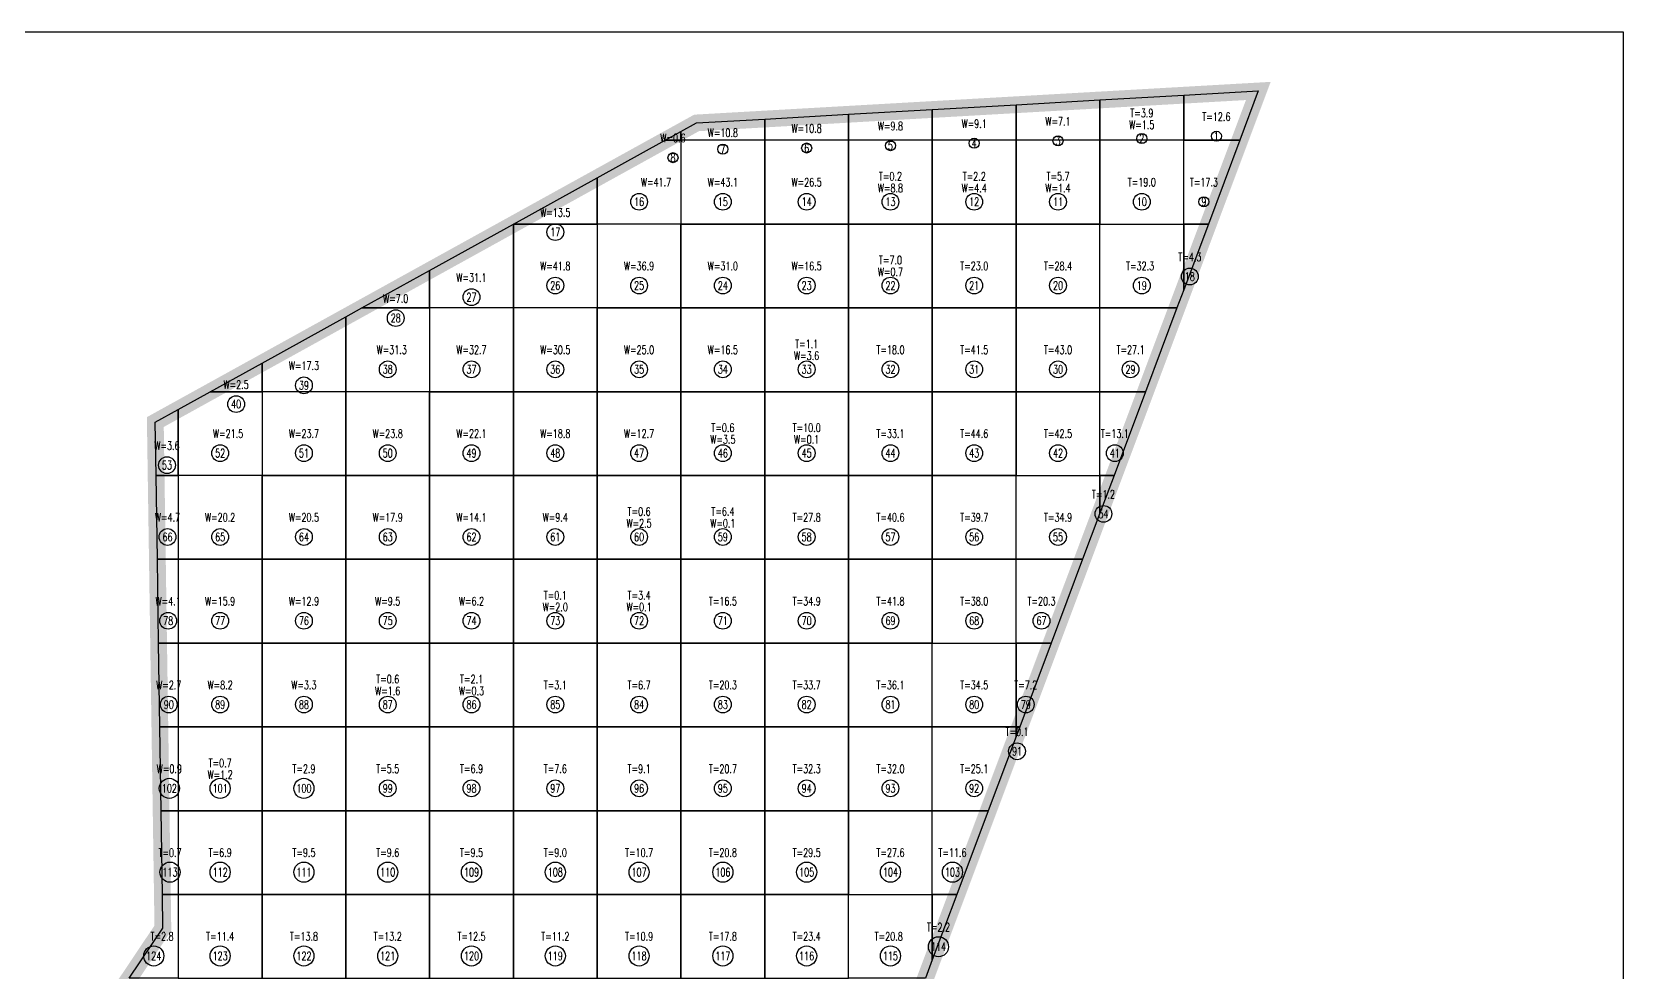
# Model space of a CAD drawing. Extents: x 4283 to 40403, y 1134 to 1764.
# Drawn here: x 9585.7 to 9672, y 1623.1 to 1674.1 of the extents above; entities that cross this region are included whole.
import ezdxf
from ezdxf.enums import TextEntityAlignment as Align

# ---------------------------------------------------------------- set-up
doc = ezdxf.new("R2010")
doc.units = 0
for name, color, linetype in [('tdz_10-1方格网', 2, 'Continuous'), ('tdz_10-1方格网计算', 7, 'Continuous'), ('tdz_土方计算图', 7, 'Continuous'), ('tdz_格田', 6, 'Continuous')]:
    doc.layers.add(name, color=color, linetype=linetype)
doc.styles.add('GLandNum', font='txt_____.ttf', dxfattribs={"width": 0.7, "height": 0.5})

msp = doc.modelspace()

# ---------------------------------------------------------------- linework, layer by layer
at = {"layer": 'tdz_10-1方格网', "linetype": 'Continuous'}
for points in [[(9648.148, 1670.655, 3087.992), (9648.148, 1668.209, 3087.138), (9643.602, 1668.209, 3088.731), (9643.602, 1670.396, 3089.228)], [(9651.192, 1668.209, 3086.891), (9648.148, 1668.209, 3087.138), (9648.148, 1670.655, 3087.992), (9652.196, 1670.885, 3086.891)], [(9634.511, 1669.88, 3090.218), (9634.511, 1668.209, 3089.609), (9629.966, 1668.209, 3090.003), (9629.966, 1669.621, 3090.658)], [(9639.057, 1670.138, 3089.778), (9639.057, 1668.209, 3089.23), (9634.511, 1668.209, 3089.609), (9634.511, 1669.88, 3090.218)], [(9643.602, 1670.396, 3089.228), (9643.602, 1668.209, 3088.731), (9639.057, 1668.209, 3089.23), (9639.057, 1670.138, 3089.778)], [(9625.421, 1669.363, 3091.098), (9625.421, 1668.209, 3090.787), (9620.875, 1668.209, 3091.642), (9620.875, 1668.685, 3091.609), (9621.721, 1669.152, 3091.456)], [(9629.966, 1669.621, 3090.658), (9629.966, 1668.209, 3090.003), (9625.421, 1668.209, 3090.787), (9625.421, 1669.363, 3091.098)], [(9620.014, 1668.209, 3091.765), (9620.875, 1668.209, 3091.642), (9620.875, 1663.664, 3090.93), (9616.33, 1663.664, 3091.272), (9616.33, 1666.173, 3091.726)], [(9620.875, 1668.685, 3091.609), (9620.875, 1668.209, 3091.642), (9620.014, 1668.209, 3091.765)], [(9620.875, 1668.209, 3091.642), (9620.875, 1663.664, 3090.93), (9625.421, 1663.664, 3090.606), (9625.421, 1668.209, 3090.787)], [(9625.421, 1668.209, 3090.787), (9625.421, 1663.664, 3090.606), (9629.966, 1663.664, 3089.335), (9629.966, 1668.209, 3090.003)], [(9629.966, 1668.209, 3090.003), (9629.966, 1663.664, 3089.335), (9634.511, 1663.664, 3088.577), (9634.511, 1668.209, 3089.609)], [(9634.511, 1668.209, 3089.609), (9634.511, 1663.664, 3088.577), (9639.057, 1663.664, 3088.145), (9639.057, 1668.209, 3089.23)], [(9639.057, 1668.209, 3089.23), (9639.057, 1663.664, 3088.145), (9643.602, 1663.664, 3087.708), (9643.602, 1668.209, 3088.731)], [(9643.602, 1668.209, 3088.731), (9643.602, 1663.664, 3087.708), (9648.148, 1663.664, 3086.721), (9648.148, 1668.209, 3087.138)], [(9648.148, 1668.209, 3087.138), (9651.192, 1668.209, 3086.891), (9649.486, 1663.664, 3086.891), (9648.148, 1663.664, 3086.721)], [(9616.33, 1666.173, 3091.726), (9616.33, 1663.664, 3091.272), (9611.788, 1663.664, 3091.605)], [(9611.784, 1663.662, 3091.605), (9611.784, 1659.118, 3091.153), (9607.239, 1659.118, 3091.416), (9607.239, 1661.15, 3091.484)], [(9611.788, 1663.664, 3091.605), (9616.33, 1663.664, 3091.272), (9616.33, 1659.118, 3090.832), (9611.784, 1659.118, 3091.153), (9611.784, 1663.662, 3091.605)], [(9616.33, 1663.664, 3091.272), (9616.33, 1659.118, 3090.832), (9620.875, 1659.118, 3090.36), (9620.875, 1663.664, 3090.93)], [(9620.875, 1663.664, 3090.93), (9620.875, 1659.118, 3090.36), (9625.421, 1659.118, 3089.836), (9625.421, 1663.664, 3090.606)], [(9625.421, 1663.664, 3090.606), (9625.421, 1659.118, 3089.836), (9629.966, 1659.118, 3089.017), (9629.966, 1663.664, 3089.335)], [(9629.966, 1663.664, 3089.335), (9629.966, 1659.118, 3089.017), (9634.511, 1659.118, 3087.589), (9634.511, 1663.664, 3088.577)], [(9634.511, 1663.664, 3088.577), (9634.511, 1659.118, 3087.589), (9639.057, 1659.118, 3087.113), (9639.057, 1663.664, 3088.145)], [(9639.057, 1663.664, 3088.145), (9639.057, 1659.118, 3087.113), (9643.602, 1659.118, 3086.856), (9643.602, 1663.664, 3087.708)], [(9647.781, 1659.118, 3086.891), (9643.602, 1659.118, 3086.856), (9643.602, 1663.664, 3087.708), (9648.148, 1663.664, 3086.721), (9648.148, 1660.097, 3086.891)], [(9648.148, 1663.664, 3086.721), (9649.486, 1663.664, 3086.891), (9648.148, 1660.097, 3086.891)], [(9607.239, 1661.15, 3091.484), (9607.239, 1659.118, 3091.416), (9603.561, 1659.118, 3091.385)], [(9602.693, 1658.638, 3091.362), (9602.693, 1654.573, 3090.955), (9598.148, 1654.573, 3091.088), (9598.148, 1656.127, 3091.24)], [(9603.561, 1659.118, 3091.385), (9607.239, 1659.118, 3091.416), (9607.239, 1654.573, 3090.793), (9602.693, 1654.573, 3090.955), (9602.693, 1658.638, 3091.362)], [(9607.239, 1659.118, 3091.416), (9607.239, 1654.573, 3090.793), (9611.784, 1654.573, 3090.575), (9611.784, 1659.118, 3091.153)], [(9611.784, 1659.118, 3091.153), (9611.784, 1654.573, 3090.575), (9616.33, 1654.573, 3090.249), (9616.33, 1659.118, 3090.832)], [(9616.33, 1659.118, 3090.832), (9616.33, 1654.573, 3090.249), (9620.875, 1654.573, 3089.744), (9620.875, 1659.118, 3090.36)], [(9620.875, 1659.118, 3090.36), (9620.875, 1654.573, 3089.744), (9625.421, 1654.573, 3089.193), (9625.421, 1659.118, 3089.836)], [(9625.421, 1659.118, 3089.836), (9625.421, 1654.573, 3089.193), (9629.966, 1654.573, 3088.4), (9629.966, 1659.118, 3089.017)], [(9629.966, 1659.118, 3089.017), (9629.966, 1654.573, 3088.4), (9634.511, 1654.573, 3086.887), (9634.511, 1659.118, 3087.589)], [(9634.511, 1659.118, 3087.589), (9634.511, 1654.573, 3086.887), (9639.057, 1654.573, 3086.672), (9639.057, 1659.118, 3087.113)], [(9639.057, 1659.118, 3087.113), (9639.057, 1654.573, 3086.672), (9643.602, 1654.573, 3086.582), (9643.602, 1659.118, 3086.856)], [(9643.602, 1659.118, 3086.856), (9647.781, 1659.118, 3086.891), (9646.075, 1654.573, 3086.891), (9643.602, 1654.573, 3086.582)], [(9598.148, 1656.127, 3091.24), (9598.148, 1654.573, 3091.088), (9595.335, 1654.573, 3091.165)], [(9595.335, 1654.573, 3091.165), (9598.148, 1654.573, 3091.088), (9598.148, 1650.027, 3090.953), (9593.602, 1650.027, 3091.015), (9593.602, 1653.615, 3091.118)], [(9598.148, 1654.573, 3091.088), (9598.148, 1650.027, 3090.953), (9602.693, 1650.027, 3090.792), (9602.693, 1654.573, 3090.955)], [(9602.693, 1654.573, 3090.955), (9602.693, 1650.027, 3090.792), (9607.239, 1650.027, 3090.437), (9607.239, 1654.573, 3090.793)], [(9607.239, 1654.573, 3090.793), (9607.239, 1650.027, 3090.437), (9611.784, 1650.027, 3090.106), (9611.784, 1654.573, 3090.575)], [(9611.784, 1654.573, 3090.575), (9611.784, 1650.027, 3090.106), (9616.33, 1650.027, 3089.686), (9616.33, 1654.573, 3090.249)], [(9616.33, 1654.573, 3090.249), (9616.33, 1650.027, 3089.686), (9620.875, 1650.027, 3089.242), (9620.875, 1654.573, 3089.744)], [(9620.875, 1654.573, 3089.744), (9620.875, 1650.027, 3089.242), (9625.421, 1650.027, 3088.597), (9625.421, 1654.573, 3089.193)], [(9625.421, 1654.573, 3089.193), (9625.421, 1650.027, 3088.597), (9629.966, 1650.027, 3087.497), (9629.966, 1654.573, 3088.4)], [(9629.966, 1654.573, 3088.4), (9629.966, 1650.027, 3087.497), (9634.511, 1650.027, 3087.027), (9634.511, 1654.573, 3086.887)], [(9634.511, 1654.573, 3086.887), (9634.511, 1650.027, 3087.027), (9639.057, 1650.027, 3086.744), (9639.057, 1654.573, 3086.672)], [(9639.057, 1654.573, 3086.672), (9639.057, 1650.027, 3086.744), (9643.602, 1650.027, 3086.819), (9643.602, 1654.573, 3086.582)], [(9643.602, 1654.573, 3086.582), (9646.075, 1654.573, 3086.891), (9644.37, 1650.027, 3086.891), (9643.602, 1650.027, 3086.819)], [(9593.602, 1653.615, 3091.118), (9593.602, 1650.027, 3091.015), (9592.401, 1650.027, 3091.016), (9592.358, 1652.927, 3091.085)], [(9592.401, 1650.027, 3091.016), (9593.602, 1650.027, 3091.015), (9593.602, 1645.482, 3090.933), (9592.469, 1645.482, 3090.909)], [(9593.602, 1650.027, 3091.015), (9593.602, 1645.482, 3090.933), (9598.148, 1645.482, 3090.706), (9598.148, 1650.027, 3090.953)], [(9598.148, 1650.027, 3090.953), (9598.148, 1645.482, 3090.706), (9602.693, 1645.482, 3090.379), (9602.693, 1650.027, 3090.792)], [(9602.693, 1650.027, 3090.792), (9602.693, 1645.482, 3090.379), (9607.239, 1645.482, 3090.032), (9607.239, 1650.027, 3090.437)], [(9607.239, 1650.027, 3090.437), (9607.239, 1645.482, 3090.032), (9611.784, 1645.482, 3089.706), (9611.784, 1650.027, 3090.106)], [(9611.784, 1650.027, 3090.106), (9611.784, 1645.482, 3089.706), (9616.33, 1645.482, 3089.278), (9616.33, 1650.027, 3089.686)], [(9616.33, 1650.027, 3089.686), (9616.33, 1645.482, 3089.278), (9620.875, 1645.482, 3088.713), (9620.875, 1650.027, 3089.242)], [(9620.875, 1650.027, 3089.242), (9620.875, 1645.482, 3088.713), (9625.421, 1645.482, 3088.141), (9625.421, 1650.027, 3088.597)], [(9625.421, 1650.027, 3088.597), (9625.421, 1645.482, 3088.141), (9629.966, 1645.482, 3086.684), (9629.966, 1650.027, 3087.497)], [(9629.966, 1650.027, 3087.497), (9629.966, 1645.482, 3086.684), (9634.511, 1645.482, 3087.035), (9634.511, 1650.027, 3087.027)], [(9634.511, 1650.027, 3087.027), (9634.511, 1645.482, 3087.035), (9639.057, 1645.482, 3086.751), (9639.057, 1650.027, 3086.744)], [(9642.664, 1645.482, 3086.891), (9639.057, 1645.482, 3086.751), (9639.057, 1650.027, 3086.744), (9643.602, 1650.027, 3086.819), (9643.602, 1647.983, 3086.891)], [(9643.602, 1650.027, 3086.819), (9644.37, 1650.027, 3086.891), (9643.602, 1647.983, 3086.891)], [(9592.469, 1645.482, 3090.909), (9593.602, 1645.482, 3090.933), (9593.602, 1640.936, 3090.628), (9592.537, 1640.936, 3090.774)], [(9593.602, 1645.482, 3090.933), (9593.602, 1640.936, 3090.628), (9598.148, 1640.936, 3090.241), (9598.148, 1645.482, 3090.706)], [(9598.148, 1645.482, 3090.706), (9598.148, 1640.936, 3090.241), (9602.693, 1640.936, 3089.922), (9602.693, 1645.482, 3090.379)], [(9602.693, 1645.482, 3090.379), (9602.693, 1640.936, 3089.922), (9607.239, 1640.936, 3089.613), (9607.239, 1645.482, 3090.032)], [(9607.239, 1645.482, 3090.032), (9607.239, 1640.936, 3089.613), (9611.784, 1640.936, 3089.295), (9611.784, 1645.482, 3089.706)], [(9611.784, 1645.482, 3089.706), (9611.784, 1640.936, 3089.295), (9616.33, 1640.936, 3089.01), (9616.33, 1645.482, 3089.278)], [(9616.33, 1645.482, 3089.278), (9616.33, 1640.936, 3089.01), (9620.875, 1640.936, 3088.544), (9620.875, 1645.482, 3088.713)], [(9620.875, 1645.482, 3088.713), (9620.875, 1640.936, 3088.544), (9625.421, 1640.936, 3087.499), (9625.421, 1645.482, 3088.141)], [(9625.421, 1645.482, 3088.141), (9625.421, 1640.936, 3087.499), (9629.966, 1640.936, 3087.086), (9629.966, 1645.482, 3086.684)], [(9629.966, 1645.482, 3086.684), (9629.966, 1640.936, 3087.086), (9634.511, 1640.936, 3086.779), (9634.511, 1645.482, 3087.035)], [(9634.511, 1645.482, 3087.035), (9634.511, 1640.936, 3086.779), (9639.057, 1640.936, 3086.758), (9639.057, 1645.482, 3086.751)], [(9639.057, 1645.482, 3086.751), (9642.664, 1645.482, 3086.891), (9640.958, 1640.936, 3086.891), (9639.057, 1640.936, 3086.758)], [(9592.537, 1640.936, 3090.774), (9593.602, 1640.936, 3090.628), (9593.602, 1636.391, 3090.232), (9592.605, 1636.391, 3090.36)], [(9593.602, 1640.936, 3090.628), (9593.602, 1636.391, 3090.232), (9598.148, 1636.391, 3089.81), (9598.148, 1640.936, 3090.241)], [(9598.148, 1640.936, 3090.241), (9598.148, 1636.391, 3089.81), (9602.693, 1636.391, 3089.501), (9602.693, 1640.936, 3089.922)], [(9602.693, 1640.936, 3089.922), (9602.693, 1636.391, 3089.501), (9607.239, 1636.391, 3089.181), (9607.239, 1640.936, 3089.613)], [(9607.239, 1640.936, 3089.613), (9607.239, 1636.391, 3089.181), (9611.784, 1636.391, 3088.913), (9611.784, 1640.936, 3089.295)], [(9611.784, 1640.936, 3089.295), (9611.784, 1636.391, 3088.913), (9616.33, 1636.391, 3088.687), (9616.33, 1640.936, 3089.01)], [(9616.33, 1640.936, 3089.01), (9616.33, 1636.391, 3088.687), (9620.875, 1636.391, 3088.425), (9620.875, 1640.936, 3088.544)], [(9620.875, 1640.936, 3088.544), (9620.875, 1636.391, 3088.425), (9625.421, 1636.391, 3087.395), (9625.421, 1640.936, 3087.499)], [(9625.421, 1640.936, 3087.499), (9625.421, 1636.391, 3087.395), (9629.966, 1636.391, 3087.123), (9629.966, 1640.936, 3087.086)], [(9629.966, 1640.936, 3087.086), (9629.966, 1636.391, 3087.123), (9634.511, 1636.391, 3086.952), (9634.511, 1640.936, 3086.779)], [(9634.511, 1636.391, 3086.952), (9634.511, 1640.936, 3086.779), (9639.057, 1640.936, 3086.758), (9639.057, 1636.391, 3086.875)], [(9639.057, 1640.936, 3086.758), (9640.958, 1640.936, 3086.891), (9639.253, 1636.391, 3086.89), (9639.057, 1636.391, 3086.875)], [(9592.605, 1636.391, 3090.36), (9593.602, 1636.391, 3090.232), (9593.602, 1631.845, 3089.836), (9592.673, 1631.845, 3089.947)], [(9593.602, 1636.391, 3090.232), (9593.602, 1631.845, 3089.836), (9598.148, 1631.845, 3089.425), (9598.148, 1636.391, 3089.81)], [(9598.148, 1636.391, 3089.81), (9598.148, 1631.845, 3089.425), (9602.693, 1631.845, 3089.184), (9602.693, 1636.391, 3089.501)], [(9602.693, 1636.391, 3089.501), (9602.693, 1631.845, 3089.184), (9607.239, 1631.845, 3088.935), (9607.239, 1636.391, 3089.181)], [(9607.239, 1636.391, 3089.181), (9607.239, 1631.845, 3088.935), (9611.784, 1631.845, 3088.754), (9611.784, 1636.391, 3088.913)], [(9611.784, 1636.391, 3088.913), (9611.784, 1631.845, 3088.754), (9616.33, 1631.845, 3088.514), (9616.33, 1636.391, 3088.687)], [(9616.33, 1636.391, 3088.687), (9616.33, 1631.845, 3088.514), (9620.875, 1631.845, 3088.21), (9620.875, 1636.391, 3088.425)], [(9620.875, 1636.391, 3088.425), (9620.875, 1631.845, 3088.21), (9625.421, 1631.845, 3087.298), (9625.421, 1636.391, 3087.395)], [(9625.421, 1636.391, 3087.395), (9625.421, 1631.845, 3087.298), (9629.966, 1631.845, 3087.012), (9629.966, 1636.391, 3087.123)], [(9629.966, 1636.391, 3087.123), (9629.966, 1631.845, 3087.012), (9634.511, 1631.845, 3086.968), (9634.511, 1636.391, 3086.952)], [(9637.547, 1631.845, 3086.963), (9634.511, 1631.845, 3086.968), (9634.511, 1636.391, 3086.952), (9639.057, 1636.391, 3086.875), (9639.057, 1635.869, 3086.89)], [(9639.057, 1636.391, 3086.875), (9639.253, 1636.391, 3086.89), (9639.057, 1635.869, 3086.89)], [(9592.673, 1631.845, 3089.947), (9593.602, 1631.845, 3089.836), (9593.602, 1627.3, 3089.434), (9592.74, 1627.3, 3089.535)], [(9593.602, 1631.845, 3089.836), (9593.602, 1627.3, 3089.434), (9598.148, 1627.3, 3089.055), (9598.148, 1631.845, 3089.425)], [(9598.148, 1631.845, 3089.425), (9598.148, 1627.3, 3089.055), (9602.693, 1627.3, 3088.896), (9602.693, 1631.845, 3089.184)], [(9602.693, 1631.845, 3089.184), (9602.693, 1627.3, 3088.896), (9607.239, 1627.3, 3088.715), (9607.239, 1631.845, 3088.935)], [(9607.239, 1631.845, 3088.935), (9607.239, 1627.3, 3088.715), (9611.784, 1627.3, 3088.524), (9611.784, 1631.845, 3088.754)], [(9611.784, 1631.845, 3088.754), (9611.784, 1627.3, 3088.524), (9616.33, 1627.3, 3088.397), (9616.33, 1631.845, 3088.514)], [(9616.33, 1631.845, 3088.514), (9616.33, 1627.3, 3088.397), (9620.875, 1627.3, 3087.997), (9620.875, 1631.845, 3088.21)], [(9620.875, 1631.845, 3088.21), (9620.875, 1627.3, 3087.997), (9625.421, 1627.3, 3087.333), (9625.421, 1631.845, 3087.298)], [(9625.421, 1631.845, 3087.298), (9625.421, 1627.3, 3087.333), (9629.966, 1627.3, 3087.119), (9629.966, 1631.845, 3087.012)], [(9629.966, 1631.845, 3087.012), (9629.966, 1627.3, 3087.119), (9634.511, 1627.3, 3087.116), (9634.511, 1631.845, 3086.968)], [(9634.511, 1631.845, 3086.968), (9637.547, 1631.845, 3086.963), (9635.842, 1627.3, 3087.113), (9634.511, 1627.3, 3087.116)], [(9592.74, 1627.3, 3089.535), (9593.602, 1627.3, 3089.434), (9593.602, 1622.755, 3089.275), (9590.943, 1622.755, 3089.387), (9592.768, 1625.478, 3089.368)], [(9593.602, 1627.3, 3089.434), (9593.602, 1622.755, 3089.275), (9598.148, 1622.755, 3088.852), (9598.148, 1627.3, 3089.055)], [(9598.148, 1627.3, 3089.055), (9598.148, 1622.755, 3088.852), (9602.693, 1622.755, 3088.645), (9602.693, 1627.3, 3088.896)], [(9602.693, 1627.3, 3088.896), (9602.693, 1622.755, 3088.645), (9607.239, 1622.755, 3088.471), (9607.239, 1627.3, 3088.715)], [(9607.239, 1627.3, 3088.715), (9607.239, 1622.755, 3088.471), (9611.784, 1622.755, 3088.295), (9611.784, 1627.3, 3088.524)], [(9611.784, 1627.3, 3088.524), (9611.784, 1622.755, 3088.295), (9616.33, 1622.755, 3088.167), (9616.33, 1627.3, 3088.397)], [(9616.33, 1627.3, 3088.397), (9616.33, 1622.755, 3088.167), (9620.875, 1622.755, 3088.045), (9620.875, 1627.3, 3087.997)], [(9620.875, 1627.3, 3087.997), (9620.875, 1622.755, 3088.045), (9625.421, 1622.755, 3087.415), (9625.421, 1627.3, 3087.333)], [(9625.421, 1627.3, 3087.333), (9625.421, 1622.755, 3087.415), (9629.966, 1622.755, 3087.289), (9629.966, 1627.3, 3087.119)], [(9634.136, 1622.755, 3087.264), (9629.966, 1622.755, 3087.289), (9629.966, 1627.3, 3087.119), (9634.511, 1627.3, 3087.116), (9634.511, 1623.755, 3087.231)], [(9634.511, 1627.3, 3087.116), (9635.842, 1627.3, 3087.113), (9634.511, 1623.755, 3087.231)]]:
    msp.add_polyline3d(points, close=True, dxfattribs=at)
at = {"layer": 'tdz_10-1方格网计算', "color": 7, "linetype": 'Continuous'}
for centre, radius in [((9623.148, 1667.725), 0.273), ((9627.693, 1667.79), 0.273), ((9632.239, 1667.919), 0.273), ((9636.784, 1668.048), 0.273), ((9641.33, 1668.177), 0.273), ((9645.875, 1668.307), 0.273), ((9649.921, 1668.429), 0.273), ((9620.444, 1667.267), 0.273), ((9618.602, 1664.876), 0.455), ((9623.148, 1664.876), 0.455), ((9627.693, 1664.876), 0.455), ((9632.239, 1664.876), 0.455), ((9636.784, 1664.876), 0.455), ((9641.33, 1664.876), 0.455), ((9645.875, 1664.876), 0.455), ((9649.243, 1664.876), 0.273), ((9614.059, 1663.23), 0.455), ((9648.482, 1660.819), 0.455), ((9614.057, 1660.33), 0.455), ((9618.602, 1660.33), 0.455), ((9623.148, 1660.33), 0.455), ((9627.693, 1660.33), 0.455), ((9632.239, 1660.33), 0.455), ((9636.784, 1660.33), 0.455), ((9641.33, 1660.33), 0.455), ((9645.875, 1660.33), 0.455), ((9609.511, 1659.701), 0.455), ((9605.4, 1658.566), 0.455), ((9604.966, 1655.785), 0.455), ((9609.511, 1655.785), 0.455), ((9614.057, 1655.785), 0.455), ((9618.602, 1655.785), 0.455), ((9623.148, 1655.785), 0.455), ((9627.693, 1655.785), 0.455), ((9632.239, 1655.785), 0.455), ((9636.784, 1655.785), 0.455), ((9641.33, 1655.785), 0.455), ((9645.265, 1655.785), 0.455), ((9600.421, 1654.917), 0.455), ((9596.742, 1653.901), 0.455), ((9595.875, 1651.239), 0.455), ((9600.421, 1651.239), 0.455), ((9604.966, 1651.239), 0.455), ((9609.511, 1651.239), 0.455), ((9614.057, 1651.239), 0.455), ((9618.602, 1651.239), 0.455), ((9623.148, 1651.239), 0.455), ((9627.693, 1651.239), 0.455), ((9632.239, 1651.239), 0.455), ((9636.784, 1651.239), 0.455), ((9641.33, 1651.239), 0.455), ((9644.412, 1651.239), 0.455), ((9592.991, 1650.589), 0.455), ((9643.794, 1647.944), 0.455), ((9593.019, 1646.694), 0.455), ((9595.875, 1646.694), 0.455), ((9600.421, 1646.694), 0.455), ((9604.966, 1646.694), 0.455), ((9609.511, 1646.694), 0.455), ((9614.057, 1646.694), 0.455), ((9618.602, 1646.694), 0.455), ((9623.148, 1646.694), 0.455), ((9627.693, 1646.694), 0.455), ((9632.239, 1646.694), 0.455), ((9636.784, 1646.694), 0.455), ((9641.33, 1646.694), 0.455), ((9593.053, 1642.148), 0.455), ((9595.875, 1642.148), 0.455), ((9600.421, 1642.148), 0.455), ((9604.966, 1642.148), 0.455), ((9609.511, 1642.148), 0.455), ((9614.057, 1642.148), 0.455), ((9618.602, 1642.148), 0.455), ((9623.148, 1642.148), 0.455), ((9627.693, 1642.148), 0.455), ((9632.239, 1642.148), 0.455), ((9636.784, 1642.148), 0.455), ((9640.434, 1642.148), 0.455), ((9593.087, 1637.603), 0.455), ((9595.875, 1637.603), 0.455), ((9600.421, 1637.603), 0.455), ((9604.966, 1637.603), 0.455), ((9609.511, 1637.603), 0.455), ((9614.057, 1637.603), 0.455), ((9618.602, 1637.603), 0.455), ((9623.148, 1637.603), 0.455), ((9627.693, 1637.603), 0.455), ((9632.239, 1637.603), 0.455), ((9636.784, 1637.603), 0.455), ((9639.581, 1637.603), 0.455), ((9639.106, 1635.069), 0.455), ((9593.12, 1633.058), 0.545), ((9595.875, 1633.058), 0.545), ((9600.421, 1633.058), 0.545), ((9604.966, 1633.058), 0.455), ((9609.511, 1633.058), 0.455), ((9614.057, 1633.058), 0.455), ((9618.602, 1633.058), 0.455), ((9623.148, 1633.058), 0.455), ((9627.693, 1633.058), 0.455), ((9632.239, 1633.058), 0.455), ((9636.784, 1633.058), 0.455), ((9593.154, 1628.512), 0.545), ((9595.875, 1628.512), 0.545), ((9600.421, 1628.512), 0.545), ((9604.966, 1628.512), 0.545), ((9609.511, 1628.512), 0.545), ((9614.057, 1628.512), 0.545), ((9618.602, 1628.512), 0.545), ((9623.148, 1628.512), 0.545), ((9627.693, 1628.512), 0.545), ((9632.239, 1628.512), 0.545), ((9635.603, 1628.512), 0.545), ((9634.844, 1624.467), 0.545), ((9592.273, 1623.967), 0.545), ((9595.875, 1623.967), 0.545), ((9600.421, 1623.967), 0.545), ((9604.966, 1623.967), 0.545), ((9609.511, 1623.967), 0.545), ((9614.057, 1623.967), 0.545), ((9618.602, 1623.967), 0.545), ((9623.148, 1623.967), 0.545), ((9627.693, 1623.967), 0.545), ((9632.239, 1623.967), 0.545)]:
    msp.add_circle(centre, radius, dxfattribs=at)
at = {"layer": 'tdz_土方计算图', "linetype": 'Continuous'}
for points in [[(9541.99, 1674.092), (9671.99, 1674.092)], [(9671.99, 1674.092), (9671.99, 1514.092)]]:
    msp.add_lwpolyline(points, dxfattribs=at)
at = {"layer": 'tdz_格田', "linetype": 'Continuous', "lineweight": 60, "const_width": 0.909}
msp.add_lwpolyline([(9561.784, 1579.223), (9583.429, 1577.3), (9643.565, 1583.749), (9633.65, 1621.459), (9652.196, 1670.885), (9621.721, 1669.152), (9592.358, 1652.927), (9592.768, 1625.478)], close=True, dxfattribs=at)

# ---------------------------------------------------------------- texts
at = {"layer": 'tdz_10-1方格网计算', "color": 2, "linetype": 'Continuous', "style": 'GLandNum', "width": 0.7}
for s, p in [('T=3.9', (9645.875, 1669.685)), ('T=12.6', (9649.921, 1669.489)), ('T=0.2', (9632.239, 1666.255)), ('T=2.2', (9636.784, 1666.255)), ('T=5.7', (9641.33, 1666.255)), ('T=19.0', (9645.875, 1665.936)), ('T=17.3', (9649.243, 1665.936)), ('T=7.0', (9632.239, 1661.709)), ('T=4.3', (9648.482, 1661.88)), ('T=23.0', (9636.784, 1661.391)), ('T=28.4', (9641.33, 1661.391)), ('T=32.3', (9645.783, 1661.391)), ('T=1.1', (9627.693, 1657.164)), ('T=18.0', (9632.239, 1656.845)), ('T=41.5', (9636.784, 1656.845)), ('T=43.0', (9641.33, 1656.845)), ('T=27.1', (9645.265, 1656.845)), ('T=0.6', (9623.148, 1652.618)), ('T=10.0', (9627.693, 1652.618)), ('T=33.1', (9632.239, 1652.3)), ('T=44.6', (9636.784, 1652.3)), ('T=42.5', (9641.33, 1652.3)), ('T=13.1', (9644.412, 1652.3)), ('T=1.2', (9643.794, 1649.005)), ('T=0.6', (9618.602, 1648.073)), ('T=6.4', (9623.148, 1648.073)), ('T=27.8', (9627.693, 1647.755)), ('T=40.6', (9632.239, 1647.755)), ('T=39.7', (9636.784, 1647.755)), ('T=34.9', (9641.33, 1647.755)), ('T=0.1', (9614.057, 1643.527)), ('T=3.4', (9618.602, 1643.527)), ('T=16.5', (9623.148, 1643.209)), ('T=34.9', (9627.693, 1643.209)), ('T=41.8', (9632.239, 1643.209)), ('T=38.0', (9636.784, 1643.209)), ('T=20.3', (9640.434, 1643.209)), ('T=0.6', (9604.966, 1638.982)), ('T=2.1', (9609.511, 1638.982)), ('T=3.1', (9614.057, 1638.664)), ('T=6.7', (9618.602, 1638.664)), ('T=20.3', (9623.148, 1638.664)), ('T=33.7', (9627.693, 1638.664)), ('T=36.1', (9632.239, 1638.664)), ('T=34.5', (9636.784, 1638.664)), ('T=7.2', (9639.581, 1638.664)), ('T=0.1', (9639.106, 1636.13)), ('T=0.7', (9595.875, 1634.436)), ('T=2.9', (9600.421, 1634.118)), ('T=5.5', (9604.966, 1634.118)), ('T=6.9', (9609.511, 1634.118)), ('T=7.6', (9614.057, 1634.118)), ('T=9.1', (9618.602, 1634.118)), ('T=20.7', (9623.148, 1634.118)), ('T=32.3', (9627.693, 1634.118)), ('T=32.0', (9632.239, 1634.118)), ('T=25.1', (9636.784, 1634.118)), ('T=0.7', (9593.154, 1629.573)), ('T=6.9', (9595.875, 1629.573)), ('T=9.5', (9600.421, 1629.573)), ('T=9.6', (9604.966, 1629.573)), ('T=9.5', (9609.511, 1629.573)), ('T=9.0', (9614.057, 1629.573)), ('T=10.7', (9618.602, 1629.573)), ('T=20.8', (9623.148, 1629.573)), ('T=29.5', (9627.693, 1629.573)), ('T=27.6', (9632.239, 1629.573)), ('T=11.6', (9635.603, 1629.573)), ('T=2.2', (9634.844, 1625.528)), ('T=2.8', (9592.722, 1625.027)), ('T=11.4', (9595.875, 1625.027)), ('T=13.8', (9600.421, 1625.027)), ('T=13.2', (9604.966, 1625.027)), ('T=12.5', (9609.511, 1625.027)), ('T=11.2', (9614.057, 1625.027)), ('T=10.9', (9618.602, 1625.027)), ('T=17.8', (9623.148, 1625.027)), ('T=23.4', (9627.693, 1625.027)), ('T=20.8', (9632.145, 1625.027))]:
    msp.add_text(s, height=0.4545, dxfattribs=at).set_placement(p, align=Align.MIDDLE_CENTER)
at = {"layer": 'tdz_10-1方格网计算', "color": 173, "linetype": 'Continuous', "style": 'GLandNum', "width": 0.7}
for s, p in [('W=10.8', (9623.148, 1668.616)), ('W=10.8', (9627.693, 1668.85)), ('W=9.8', (9632.239, 1668.98)), ('W=9.1', (9636.784, 1669.109)), ('W=7.1', (9641.33, 1669.238)), ('W=1.5', (9645.875, 1669.049)), ('W=0.6', (9620.444, 1668.328)), ('W=41.7', (9619.523, 1665.936)), ('W=43.1', (9623.148, 1665.936)), ('W=26.5', (9627.693, 1665.936)), ('W=8.8', (9632.239, 1665.618)), ('W=4.4', (9636.784, 1665.618)), ('W=1.4', (9641.33, 1665.618)), ('W=13.5', (9614.059, 1664.291)), ('W=41.8', (9614.058, 1661.391)), ('W=36.9', (9618.602, 1661.391)), ('W=31.0', (9623.148, 1661.391)), ('W=16.5', (9627.693, 1661.391)), ('W=0.7', (9632.239, 1661.073)), ('W=31.1', (9609.511, 1660.762)), ('W=7.0', (9605.4, 1659.626)), ('W=31.3', (9605.183, 1656.845)), ('W=32.7', (9609.511, 1656.845)), ('W=30.5', (9614.057, 1656.845)), ('W=25.0', (9618.602, 1656.845)), ('W=16.5', (9623.148, 1656.845)), ('W=3.6', (9627.693, 1656.527)), ('W=17.3', (9600.421, 1655.978)), ('W=2.5', (9596.742, 1654.961)), ('W=21.5', (9596.308, 1652.3)), ('W=23.7', (9600.421, 1652.3)), ('W=23.8', (9604.966, 1652.3)), ('W=22.1', (9609.511, 1652.3)), ('W=18.8', (9614.057, 1652.3)), ('W=12.7', (9618.602, 1652.3)), ('W=3.6', (9592.991, 1651.649)), ('W=3.5', (9623.148, 1651.982)), ('W=0.1', (9627.693, 1651.982)), ('W=4.7', (9593.019, 1647.755)), ('W=20.2', (9595.875, 1647.755)), ('W=20.5', (9600.421, 1647.755)), ('W=17.9', (9604.966, 1647.755)), ('W=14.1', (9609.511, 1647.755)), ('W=9.4', (9614.057, 1647.755)), ('W=2.5', (9618.602, 1647.436)), ('W=0.1', (9623.148, 1647.436)), ('W=4.1', (9593.053, 1643.209)), ('W=15.9', (9595.875, 1643.209)), ('W=12.9', (9600.421, 1643.209)), ('W=9.5', (9604.966, 1643.209)), ('W=6.2', (9609.511, 1643.209)), ('W=2.0', (9614.057, 1642.891)), ('W=0.1', (9618.602, 1642.891)), ('W=2.7', (9593.087, 1638.664)), ('W=8.2', (9595.875, 1638.664)), ('W=3.3', (9600.421, 1638.664)), ('W=1.6', (9604.966, 1638.345)), ('W=0.3', (9609.511, 1638.345)), ('W=0.9', (9593.12, 1634.118)), ('W=1.2', (9595.875, 1633.8))]:
    msp.add_text(s, height=0.4545, dxfattribs=at).set_placement(p, align=Align.MIDDLE_CENTER)
at = {"layer": 'tdz_10-1方格网计算', "color": 7, "linetype": 'Continuous', "style": 'GLandNum', "width": 0.7}
for s, height, p in [('7', 0.455, (9623.148, 1667.725)), ('6', 0.455, (9627.693, 1667.79)), ('5', 0.455, (9632.239, 1667.919)), ('4', 0.455, (9636.784, 1668.048)), ('3', 0.455, (9641.33, 1668.177)), ('2', 0.455, (9645.875, 1668.307)), ('1', 0.455, (9649.921, 1668.429)), ('8', 0.455, (9620.444, 1667.267)), ('16', 0.4545, (9618.602, 1664.876)), ('15', 0.4545, (9623.148, 1664.876)), ('14', 0.4545, (9627.693, 1664.876)), ('13', 0.4545, (9632.239, 1664.876)), ('12', 0.4545, (9636.784, 1664.876)), ('11', 0.4545, (9641.33, 1664.876)), ('10', 0.4545, (9645.875, 1664.876)), ('9', 0.455, (9649.243, 1664.876)), ('17', 0.4545, (9614.059, 1663.23)), ('18', 0.4545, (9648.482, 1660.819)), ('26', 0.4545, (9614.057, 1660.33)), ('25', 0.4545, (9618.602, 1660.33)), ('24', 0.4545, (9623.148, 1660.33)), ('23', 0.4545, (9627.693, 1660.33)), ('22', 0.4545, (9632.239, 1660.33)), ('21', 0.4545, (9636.784, 1660.33)), ('20', 0.4545, (9641.33, 1660.33)), ('19', 0.4545, (9645.875, 1660.33)), ('27', 0.4545, (9609.511, 1659.701)), ('28', 0.4545, (9605.4, 1658.566)), ('38', 0.4545, (9604.966, 1655.785)), ('37', 0.4545, (9609.511, 1655.785)), ('36', 0.4545, (9614.057, 1655.785)), ('35', 0.4545, (9618.602, 1655.785)), ('34', 0.4545, (9623.148, 1655.785)), ('33', 0.4545, (9627.693, 1655.785)), ('32', 0.4545, (9632.239, 1655.785)), ('31', 0.4545, (9636.784, 1655.785)), ('30', 0.4545, (9641.33, 1655.785)), ('29', 0.4545, (9645.265, 1655.785)), ('39', 0.4545, (9600.421, 1654.917)), ('40', 0.4545, (9596.742, 1653.901)), ('53', 0.4545, (9592.991, 1650.589)), ('52', 0.4545, (9595.875, 1651.239)), ('51', 0.4545, (9600.421, 1651.239)), ('50', 0.4545, (9604.966, 1651.239)), ('49', 0.4545, (9609.511, 1651.239)), ('48', 0.4545, (9614.057, 1651.239)), ('47', 0.4545, (9618.602, 1651.239)), ('46', 0.4545, (9623.148, 1651.239)), ('45', 0.4545, (9627.693, 1651.239)), ('44', 0.4545, (9632.239, 1651.239)), ('43', 0.4545, (9636.784, 1651.239)), ('42', 0.4545, (9641.33, 1651.239)), ('41', 0.4545, (9644.412, 1651.239)), ('54', 0.4545, (9643.794, 1647.944)), ('66', 0.4545, (9593.019, 1646.694)), ('65', 0.4545, (9595.875, 1646.694)), ('64', 0.4545, (9600.421, 1646.694)), ('63', 0.4545, (9604.966, 1646.694)), ('62', 0.4545, (9609.511, 1646.694)), ('61', 0.4545, (9614.057, 1646.694)), ('60', 0.4545, (9618.602, 1646.694)), ('59', 0.4545, (9623.148, 1646.694)), ('58', 0.4545, (9627.693, 1646.694)), ('57', 0.4545, (9632.239, 1646.694)), ('56', 0.4545, (9636.784, 1646.694)), ('55', 0.4545, (9641.33, 1646.694)), ('78', 0.4545, (9593.053, 1642.148)), ('77', 0.4545, (9595.875, 1642.148)), ('76', 0.4545, (9600.421, 1642.148)), ('75', 0.4545, (9604.966, 1642.148)), ('74', 0.4545, (9609.511, 1642.148)), ('73', 0.4545, (9614.057, 1642.148)), ('72', 0.4545, (9618.602, 1642.148)), ('71', 0.4545, (9623.148, 1642.148)), ('70', 0.4545, (9627.693, 1642.148)), ('69', 0.4545, (9632.239, 1642.148)), ('68', 0.4545, (9636.784, 1642.148)), ('67', 0.4545, (9640.434, 1642.148)), ('90', 0.4545, (9593.087, 1637.603)), ('89', 0.4545, (9595.875, 1637.603)), ('88', 0.4545, (9600.421, 1637.603)), ('87', 0.4545, (9604.966, 1637.603)), ('86', 0.4545, (9609.511, 1637.603)), ('85', 0.4545, (9614.057, 1637.603)), ('84', 0.4545, (9618.602, 1637.603)), ('83', 0.4545, (9623.148, 1637.603)), ('82', 0.4545, (9627.693, 1637.603)), ('81', 0.4545, (9632.239, 1637.603)), ('80', 0.4545, (9636.784, 1637.603)), ('79', 0.4545, (9639.581, 1637.603)), ('91', 0.4545, (9639.106, 1635.069)), ('102', 0.4545, (9593.12, 1633.058)), ('101', 0.4545, (9595.875, 1633.058)), ('100', 0.4545, (9600.421, 1633.058)), ('99', 0.4545, (9604.966, 1633.058)), ('98', 0.4545, (9609.511, 1633.058)), ('97', 0.4545, (9614.057, 1633.058)), ('96', 0.4545, (9618.602, 1633.058)), ('95', 0.4545, (9623.148, 1633.058)), ('94', 0.4545, (9627.693, 1633.058)), ('93', 0.4545, (9632.239, 1633.058)), ('92', 0.4545, (9636.784, 1633.058)), ('113', 0.4545, (9593.154, 1628.512)), ('112', 0.4545, (9595.875, 1628.512)), ('111', 0.4545, (9600.421, 1628.512)), ('110', 0.4545, (9604.966, 1628.512)), ('109', 0.4545, (9609.511, 1628.512)), ('108', 0.4545, (9614.057, 1628.512)), ('107', 0.4545, (9618.602, 1628.512)), ('106', 0.4545, (9623.148, 1628.512)), ('105', 0.4545, (9627.693, 1628.512)), ('104', 0.4545, (9632.239, 1628.512)), ('103', 0.4545, (9635.603, 1628.512)), ('124', 0.4545, (9592.273, 1623.967)), ('123', 0.4545, (9595.875, 1623.967)), ('122', 0.4545, (9600.421, 1623.967)), ('121', 0.4545, (9604.966, 1623.967)), ('120', 0.4545, (9609.511, 1623.967)), ('119', 0.4545, (9614.057, 1623.967)), ('118', 0.4545, (9618.602, 1623.967)), ('117', 0.4545, (9623.148, 1623.967)), ('116', 0.4545, (9627.693, 1623.967)), ('115', 0.4545, (9632.239, 1623.967)), ('114', 0.4545, (9634.844, 1624.467))]:
    msp.add_text(s, height=height, dxfattribs=at).set_placement(p, align=Align.MIDDLE_CENTER)

doc.saveas('drawing.dxf')
